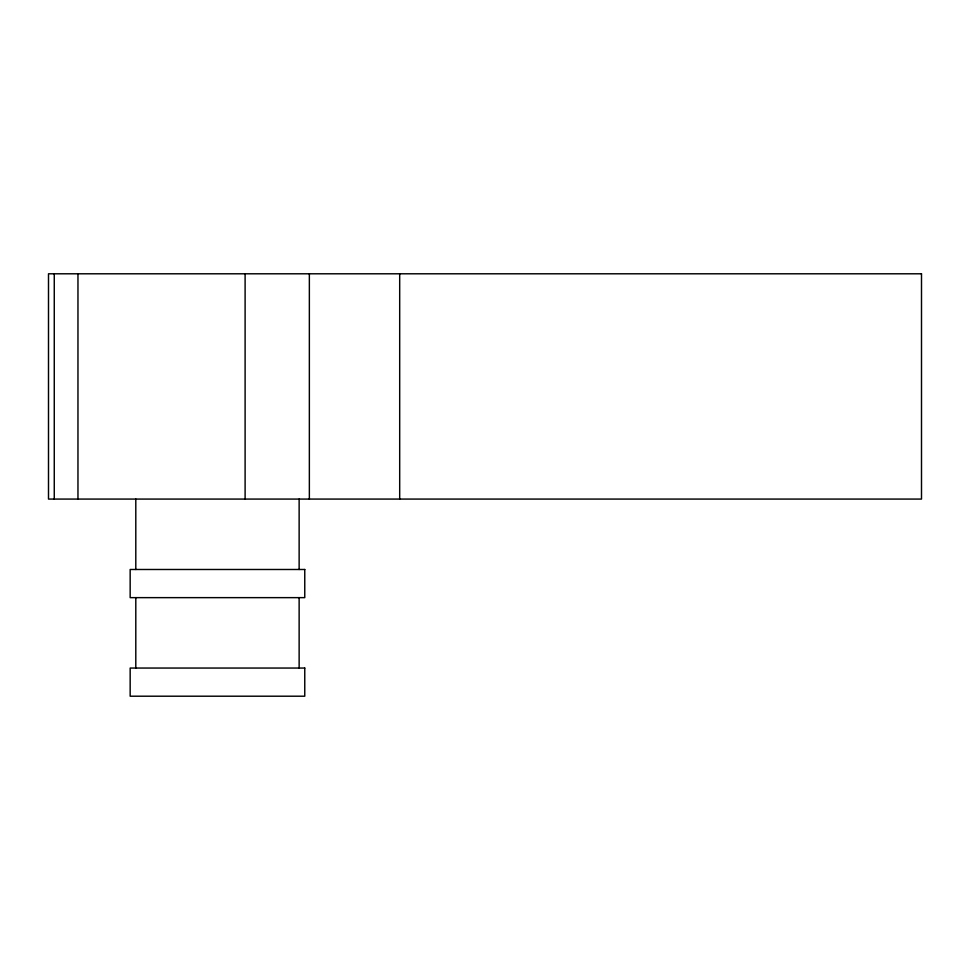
<?xml version="1.0" encoding="UTF-8"?>
<svg xmlns="http://www.w3.org/2000/svg" width="970" height="970" viewBox="0 0 970 970"><rect width="100%" height="100%" fill="white"/><g stroke="black" fill="none" stroke-linecap="round" stroke-linejoin="round"><path stroke-width="1.45" d="M399.688 273.795L399.688 499.077M309.357 273.795L309.357 499.077M299.136 499.077L299.136 569.487M299.136 597.641L299.136 668.051M245.107 273.795L245.107 499.077M135.8 499.077L135.8 569.487M135.8 597.641L135.8 668.051M77.964 273.795L77.964 499.077M54.259 273.795L54.259 499.077M921.5 273.795L48.5 273.795L48.5 499.077L921.5 499.077L921.5 273.795M304.762 569.487L130.162 569.487L130.162 597.641L304.762 597.641L304.762 569.487M304.762 668.051L130.162 668.051L130.162 696.205L304.762 696.205L304.762 668.051"/></g></svg>
